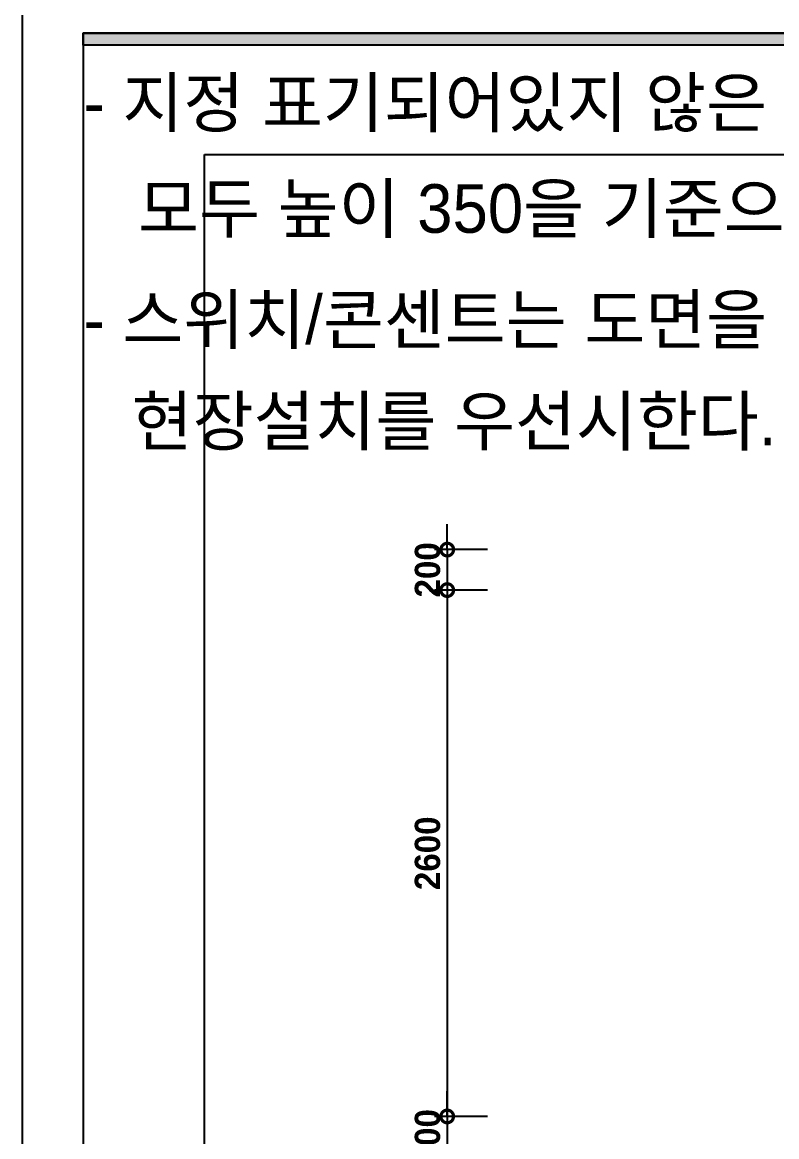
# Model space of a CAD drawing. Header units: inches. Extents: x 4138 to 127072, y -26315 to 43858.
# Drawn here: x 56338 to 60067, y 17623 to 23128 of the extents above; entities that cross this region are included whole.
import ezdxf
from ezdxf.enums import TextEntityAlignment as Align

# ---------------------------------------------------------------- set-up
doc = ezdxf.new("R2010")
doc.units = ezdxf.units.IN
doc.header["$LTSCALE"] = 50
doc.header["$MEASUREMENT"] = 0
for name, color, linetype in [('07-DIM', 5, 'Continuous'), ('07-DIM WAL', 5, 'Continuous'), ('FORM(YOURNAME)-11', 1, 'Continuous'), ('RC-LIGHT', 7, 'Continuous')]:
    doc.layers.add(name, color=color, linetype=linetype)
doc.styles.add('YOURNAME', font='HY울릉도M.TTF')
doc.styles.add('넥슨고딕', font='')
doc.styles.add('코레일둥고', font='Korail_Round_Gothic_Medium.ttf')
doc.styles.get('넥슨고딕').set_extended_font_data('NEXON Lv1 Gothic Bold', bold=True)
doc.dimstyles.new('50', dxfattribs={"dimscale": 50, "dimtxt": 2.5, "dimasz": 2.5, "dimexe": 1.25, "dimexo": 2, "dimtad": 1, "dimdec": 0, "dimtxsty": '넥슨고딕', "dimblk": 'DOTSMALL', "dimcen": 2.5, "dimclrd": 1, "dimclre": 1, "dimclrt": 2, "dimadec": 0, "dimazin": 0, "dimtfac": 1, "dimtdec": 0, "dimtix": 1, "dimtmove": 0, "dimatfit": 3, "dimldrblk": 'DOTSMALL', "dimfxl": 1.25, "dimarcsym": 0})

# ---------------------------------------------------------------- blocks, each defined once
blk = doc.blocks.new('FORM-PLAN')
at = {"layer": 'FORM(YOURNAME)-11'}
h = blk.add_hatch(color=256, dxfattribs=at)
h.dxf.hatch_style = 1
h.paths.add_polyline_path([(-71444, 55115), (10556, 55115), (10556, 54915), (-71444, 54915)])
h.paths.add_polyline_path([(-71444, -2085), (10556, -2085), (10556, -2285), (-71444, -2285)])
at = {"layer": 'Defpoints', "color": 158}
for points in [[(-71444, -2285), (10556, -2285), (10556, 55115), (-71444, 55115)], [(-69444, 53115), (-64, 53115), (-64, 1215), (-69444, 1215)]]:
    blk.add_lwpolyline(points, close=True, dxfattribs=at)
at = {"layer": 'FORM(YOURNAME)-11', "color": 250}
blk.add_lwpolyline([(-72444, -3285), (11556, -3285), (11556, 56115), (-72444, 56115)], close=True, dxfattribs=at)
at = {"layer": 'FORM(YOURNAME)-11'}
blk.add_lwpolyline([(-71444, 55115), (10556, 55115), (10556, 54915), (-71444, 54915)], close=True, dxfattribs=at)
at = {"layer": 'FORM(YOURNAME)-11', "color": 3, "style": 'YOURNAME'}
for tag, height, p in [('1', 450, (9905, 18188)), ('2', 450, (9905, 17544)), ('3', 450, (9905, 16257)), ('4', 450, (9905, 14326)), ('5', 515, (9905, 12009)), ('6', 515, (9905, 9757)), ('7', 515, (9905, 7504)), ('8', 515, (9905, 5252)), ('9', 515, (9905, 2999)), ('10', 515, (5655, 811)), ('11', 515, (9905, 747)), ('12', 515, (5655, -1441)), ('13', 515, (9905, -1441))]:
    blk.add_attdef(tag, text='', height=height, dxfattribs=at).set_placement(p, align=Align.MIDDLE_RIGHT)
blk = doc.blocks.new('_DOTSMALL')
at = {"color": 0, "linetype": 'ByBlock', "const_width": 0.5}
blk.add_lwpolyline([(-0.0625, 0, 1), (0.0625, 0, 1)], format="xyb", close=True, dxfattribs=at)
blk = doc.blocks.new('*D63')
at = {"layer": '07-DIM', "color": 1, "lineweight": -2, "transparency": 16777216}
for p, q in [((58438.6, 20523), (58438.6, 20648)), ((58638.4, 20523), (58376.1, 20523)), ((58438.6, 20523), (58438.6, 20323)), ((58638.4, 20323), (58376.1, 20323)), ((58438.6, 20323), (58438.6, 20198))]:
    blk.add_line(p, q, dxfattribs=at)
at = {"layer": 'Defpoints', "color": 0, "transparency": 16777216}
for p in [(58738.4, 20523), (58438.6, 20323), (58738.4, 20323)]:
    blk.add_point(p, dxfattribs=at)
at = {"layer": '07-DIM', "color": 1, "lineweight": -2, "transparency": 16777216, "xscale": 125, "yscale": 125, "zscale": 125}
for p, rotation in [((58438.6, 20523), 270), ((58438.6, 20323), 90)]:
    blk.add_blockref('_DOTSMALL', p, dxfattribs=dict(at, rotation=rotation))
at = {"layer": '07-DIM', "color": 2, "transparency": 16777216, "insert": (58341.7, 20423), "char_height": 125, "attachment_point": 5, "rotation": 90, "style": '넥슨고딕'}
blk.add_mtext('200', dxfattribs=at)
blk = doc.blocks.new('*D64')
at = {"layer": '07-DIM', "color": 1, "lineweight": -2, "transparency": 16777216}
for p, q in [((58638.4, 20323), (58375.9, 20323)), ((58438.4, 20323), (58438.4, 17723)), ((58638.4, 17723), (58375.9, 17723))]:
    blk.add_line(p, q, dxfattribs=at)
at = {"layer": 'Defpoints', "color": 0, "transparency": 16777216}
for p in [(58738.4, 20323), (58438.4, 17723), (58738.4, 17723)]:
    blk.add_point(p, dxfattribs=at)
at = {"layer": '07-DIM', "color": 1, "lineweight": -2, "transparency": 16777216, "xscale": 125, "yscale": 125, "zscale": 125}
for p, rotation in [((58438.4, 20323), 90), ((58438.4, 17723), 270)]:
    blk.add_blockref('_DOTSMALL', p, dxfattribs=dict(at, rotation=rotation))
at = {"layer": '07-DIM', "color": 2, "transparency": 16777216, "insert": (58341.5, 19023), "char_height": 125, "attachment_point": 5, "rotation": 90, "style": '넥슨고딕'}
blk.add_mtext('2600', dxfattribs=at)
blk = doc.blocks.new('*D65')
at = {"layer": '07-DIM', "color": 1, "lineweight": -2, "transparency": 16777216}
for p, q in [((58438.4, 17723), (58438.4, 17848)), ((58638.4, 17723), (58375.9, 17723)), ((58438.4, 17723), (58438.4, 17523)), ((58638.4, 17523), (58375.9, 17523)), ((58438.4, 17523), (58438.4, 17398))]:
    blk.add_line(p, q, dxfattribs=at)
at = {"layer": 'Defpoints', "color": 0, "transparency": 16777216}
for p in [(58738.4, 17723), (58438.4, 17523), (58738.4, 17523)]:
    blk.add_point(p, dxfattribs=at)
at = {"layer": '07-DIM', "color": 1, "lineweight": -2, "transparency": 16777216, "xscale": 125, "yscale": 125, "zscale": 125}
for p, rotation in [((58438.4, 17723), 270), ((58438.4, 17523), 90)]:
    blk.add_blockref('_DOTSMALL', p, dxfattribs=dict(at, rotation=rotation))
at = {"layer": '07-DIM', "color": 2, "transparency": 16777216, "insert": (58341.5, 17623), "char_height": 125, "attachment_point": 5, "rotation": 90, "style": '넥슨고딕'}
blk.add_mtext('200', dxfattribs=at)

msp = doc.modelspace()

# ---------------------------------------------------------------- block references
at = {"layer": '07-DIM WAL', "xscale": 0.3, "yscale": 0.3, "zscale": 0.3}
msp.add_blockref('FORM-PLAN', (78071.7, 6539.4), dxfattribs=at)

# ---------------------------------------------------------------- texts
at = {"layer": 'RC-LIGHT', "color": 140, "style": '코레일둥고'}
for s, p in [('- 지정 표기되어있지 않은 콘센트는 ', (56641.3, 22850.8)), ('모두 높이 350을 기준으로 한다.', (56910.9, 22328)), ('- 스위치/콘센트는 도면을 참고하되 기존의', (56641.3, 21779.4)), ('현장설치를 우선시한다.', (56879.5, 21278.1))]:
    msp.add_text(s, height=240, dxfattribs=at).set_placement(p, align=Align.TOP_LEFT)

# ---------------------------------------------------------------- dimensions: what is measured, and where the dimension line sits
at = {"layer": '07-DIM'}
for base, p1, p2, picture, middle in [((58438.6, 20323), (58738.4, 20523), (58738.4, 20323), '*D63', (58341.7, 20423)), ((58438.4, 17723), (58738.4, 20323), (58738.4, 17723), '*D64', (58341.5, 19023)), ((58438.4, 17523), (58738.4, 17723), (58738.4, 17523), '*D65', (58341.5, 17623))]:
    dim = msp.add_linear_dim(base=base, p1=p1, p2=p2, angle=270, dimstyle='50', dxfattribs=at)
    dim.commit()
    dim.dimension.update_dxf_attribs({"geometry": picture, "text_midpoint": middle})

doc.saveas('drawing.dxf')
